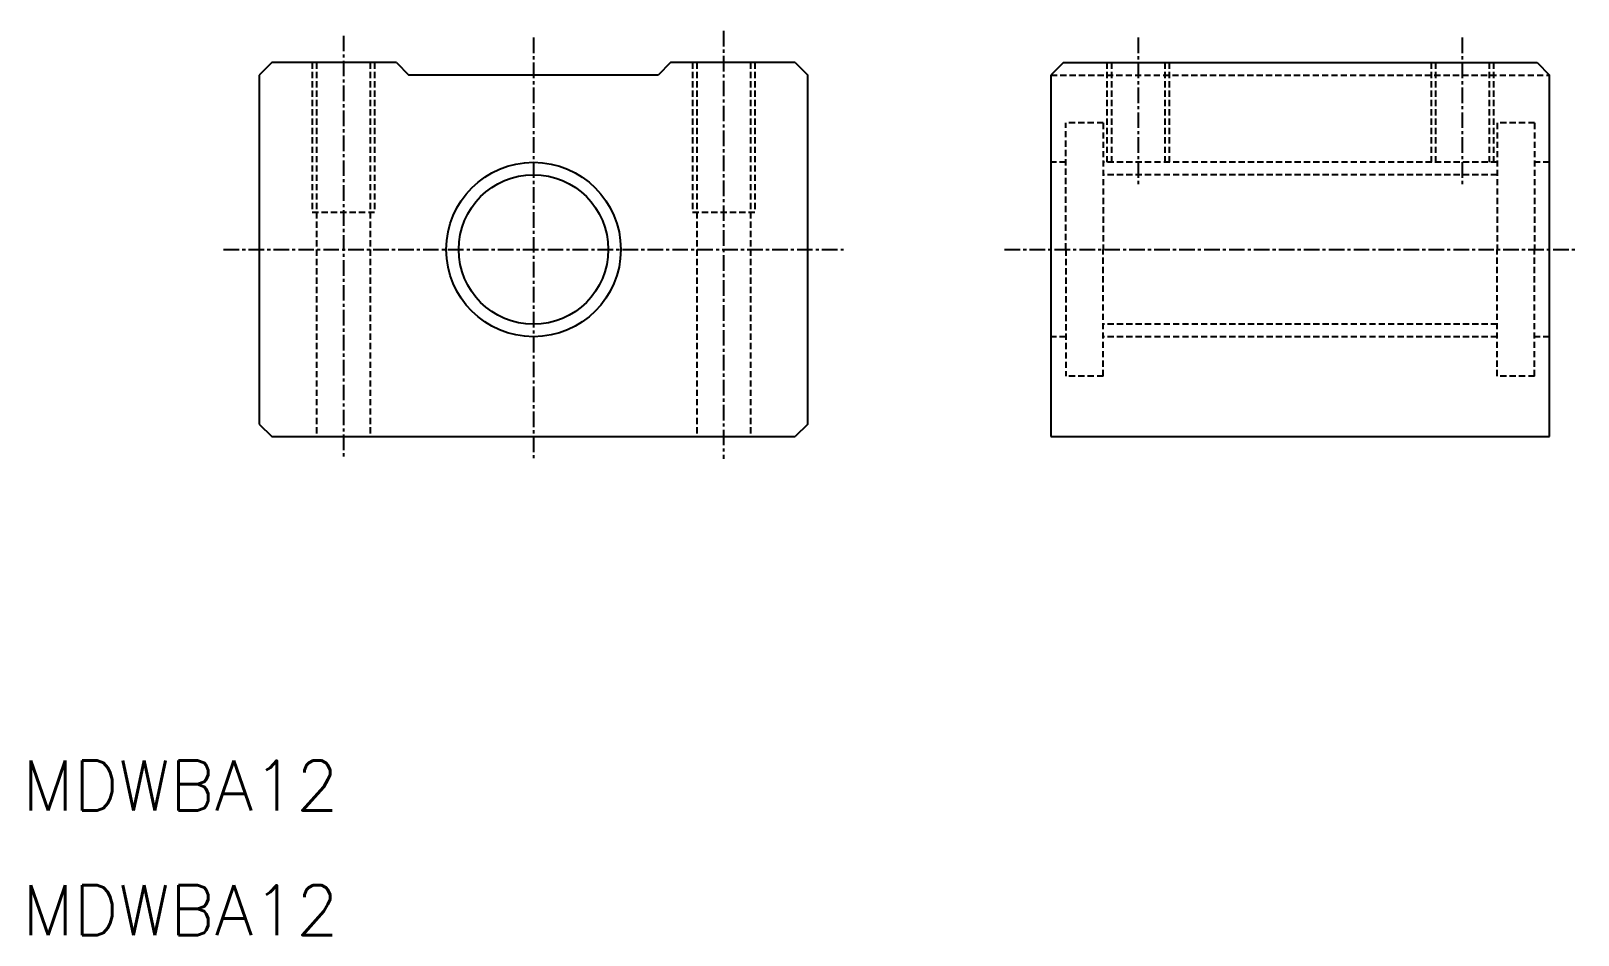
# Model space of a CAD drawing. Extents: x 11 to 135, y 10 to 83.
import ezdxf

# ---------------------------------------------------------------- set-up
doc = ezdxf.new("R2010")
doc.units = 0
doc.linetypes.add('CENTER', pattern=[2, 1.25, -0.25, 0.25, -0.25])
doc.linetypes.add('DASHED', pattern=[0.75, 0.5, -0.25])
doc.layers.get('0').update_dxf_attribs({"linetype": 'CONTINUOUS'})
doc.layers.add('CENTER', color=1, linetype='CENTER')
doc.styles.get("Standard").update_dxf_attribs({"font": 'txt.shx', "bigfont": 'bigfont.shx'})

msp = doc.modelspace()

# ---------------------------------------------------------------- linework, layer by layer
at = {"color": 7, "linetype": 'CONTINUOUS'}
for p, q in [((30, 80), (29, 79)), ((40, 80), (30, 80)), ((40, 80), (41, 79)), ((62, 80), (61, 79)), ((72, 80), (62, 80)), ((72, 80), (73, 79)), ((93.5, 80), (92.5, 79)), ((93.5, 80), (131.5, 80)), ((131.5, 80), (132.5, 79)), ((29, 79), (29, 51)), ((61, 79), (41, 79)), ((73, 51), (73, 79)), ((92.5, 79), (92.5, 50)), ((132.5, 50), (132.5, 79)), ((29, 51), (30, 50)), ((73, 51), (72, 50)), ((30, 50), (72, 50)), ((92.5, 50), (132.5, 50))]:
    msp.add_line(p, q, dxfattribs=at)
at = {"color": 3, "linetype": 'DASHED'}
for p, q in [((33.25, 80), (33.25, 68)), ((33.6, 80), (33.6, 50)), ((37.9, 80), (37.9, 50)), ((38.25, 80), (38.25, 68)), ((63.75, 80), (63.75, 68)), ((64.1, 80), (64.1, 50)), ((68.4, 80), (68.4, 50)), ((68.75, 80), (68.75, 68)), ((97, 80), (97, 72)), ((97.35, 80), (97.35, 72)), ((101.65, 80), (101.65, 72)), ((102, 80), (102, 72)), ((123, 80), (123, 72)), ((123.35, 80), (123.35, 72)), ((127.65, 80), (127.65, 72)), ((128, 80), (128, 72)), ((92.5, 79), (132.5, 79)), ((93.7, 65), (93.7, 75.15)), ((96.7, 75.15), (93.7, 75.15)), ((96.7, 75.15), (96.7, 65)), ((128.3, 75.15), (128.3, 65)), ((131.3, 75.15), (128.3, 75.15)), ((131.3, 75.15), (131.3, 65)), ((93.7, 72), (92.5, 72)), ((128.3, 72), (96.7, 72)), ((132.5, 72), (131.3, 72)), ((128.3, 71), (96.7, 71)), ((33.25, 68), (38.25, 68)), ((63.75, 68), (68.75, 68)), ((93.7, 65), (93.7, 54.85)), ((96.7, 54.85), (96.7, 65)), ((128.3, 54.85), (128.3, 65)), ((131.3, 54.85), (131.3, 65)), ((128.3, 59), (96.7, 59)), ((93.7, 58), (92.5, 58)), ((128.3, 58), (96.7, 58)), ((132.5, 58), (131.3, 58)), ((96.7, 54.85), (93.7, 54.85)), ((131.3, 54.85), (128.3, 54.85))]:
    msp.add_line(p, q, dxfattribs=at)
at = {"color": 7, "linetype": 'CONTINUOUS'}
for radius in [7, 6]:
    msp.add_circle((51, 65), radius, dxfattribs=at)
at = {"layer": 'CENTER', "color": 1, "linetype": 'CENTER'}
for p, q in [((35.75, 82.15), (35.75, 48.21)), ((51, 82), (51, 48)), ((66.25, 82.54), (66.25, 48.21)), ((99.5, 82), (99.5, 70)), ((125.5, 82), (125.5, 70)), ((26.14, 65), (75.86, 65)), ((88.79, 65), (134.79, 65))]:
    msp.add_line(p, q, dxfattribs=at)

# ---------------------------------------------------------------- texts
at = {"color": 7, "linetype": 'CONTINUOUS'}
for p in [(10, 20), (10, 10)]:
    msp.add_text('MDWBA12', height=4, dxfattribs=at).set_placement(p)

doc.saveas('drawing.dxf')
